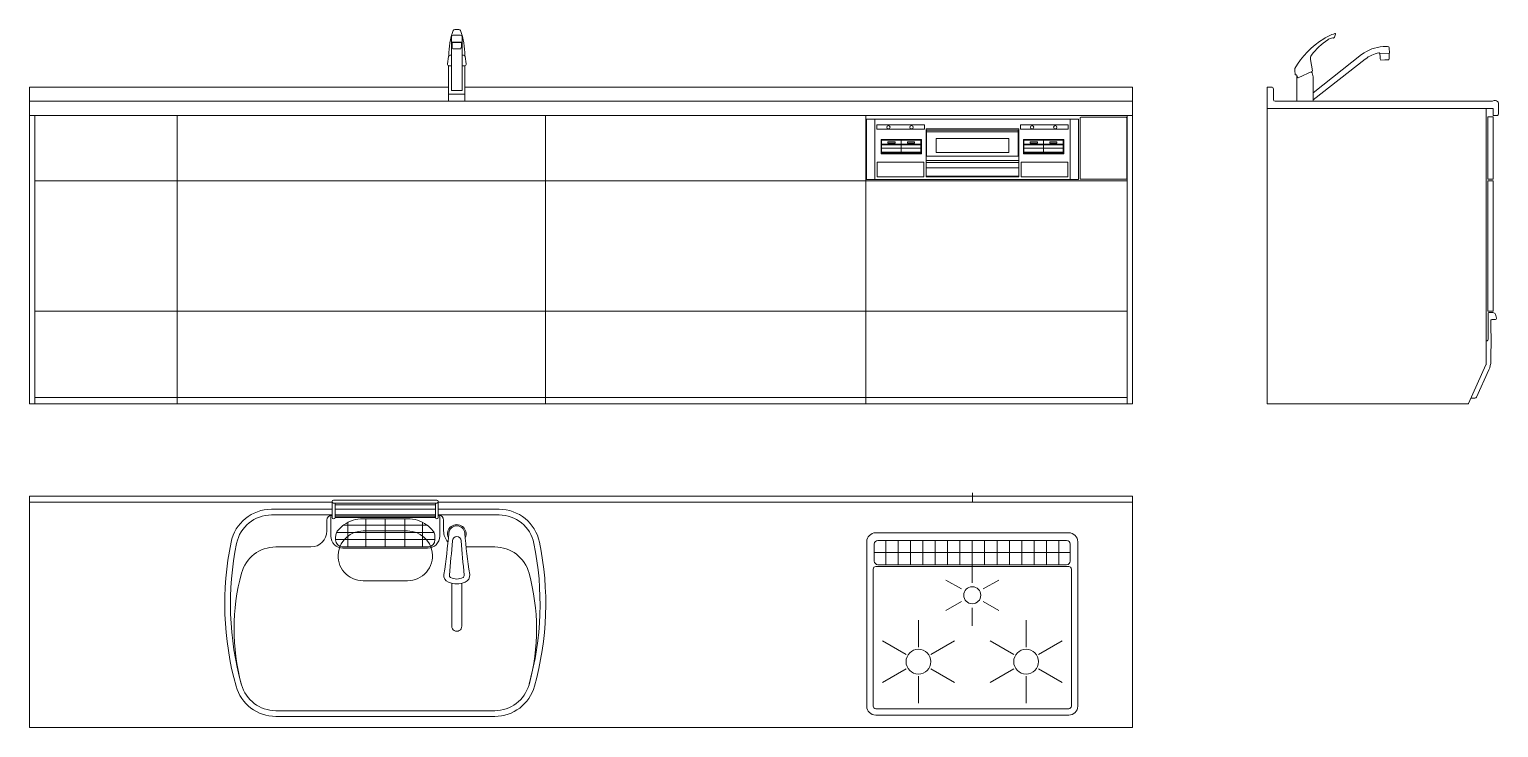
# Model space of a CAD drawing. Header units: millimetres. Extents: x -2064 to 2064, y -981 to 981.
import ezdxf

# ---------------------------------------------------------------- set-up
doc = ezdxf.new("R2010")
doc.units = ezdxf.units.MM
doc.header["$LTSCALE"] = 254
doc.layers.add('030VIEW', color=7, linetype='Continuous', lineweight=5)

# ---------------------------------------------------------------- blocks, each defined once
blk = doc.blocks.new('グループ-1')
at = {"layer": '030VIEW', "lineweight": 5}
for p, q in [((-878, 959.6), (-878, 809)), ((-863, 981), (-868.5, 981)), ((-863, 981), (-857.5, 981)), ((-848, 959.6), (-848, 809)), ((-881.6, 909), (-878, 909)), ((-878, 945), (-848, 945)), ((-850, 944), (-876, 944)), ((-876, 944), (-876, 934.2)), ((-875.5, 945), (-875.5, 944)), ((-863, 926), (-874.2, 926)), ((-863, 926), (-851.7, 926)), ((-850.5, 945), (-850.5, 944)), ((-850, 944), (-850, 934.2)), ((-848, 909), (-844.4, 909)), ((1543, 803.2), (1679.6, 910)), ((1729.6, 913.1), (1729.5, 914.2)), ((1757.7, 914.6), (1729.6, 913.1)), ((1730.7, 913.2), (1731.2, 902.6)), ((1752.3, 933.3), (1740.2, 932.7)), ((1756.6, 914.5), (1757.2, 903.9)), ((1757.7, 914.6), (1757, 929.1)), ((-886.6, 904.7), (-889.2, 884.7)), ((-886, 879), (-878, 879)), ((-886, 879), (-886, 779)), ((-848, 879), (-840, 879)), ((-840, 879), (-840, 779)), ((-839.4, 904.7), (-836.8, 884.7)), ((1535.8, 896.1), (1541.9, 864.8)), ((1543, 782.9), (1689.4, 897.4)), ((1744.6, 895.1), (1733.4, 894.5)), ((1744.6, 895.1), (1755.9, 895.7)), ((1496.6, 853.2), (1494.1, 853.2)), ((1496.6, 853.2), (1500.2, 845.6)), ((1497, 779.6), (1497, 852.5)), ((1501.5, 845.1), (1541.3, 863.7)), ((1543, 779.6), (1543, 847.9)), ((-2064, 739), (-2064, 819)), ((-2064, 819), (-886, 819)), ((-886, 799), (-840, 799)), ((-878, 809), (-848, 809)), ((-840, 819), (1036, 819)), ((1036, 739), (1036, 819)), ((1414.5, 817.6), (1414.5, -71)), ((1415.9, 819), (1425.8, 819)), ((1431.5, 813.3), (1431.5, 784)), ((-2064, 779), (1036, 779)), ((2049.5, 759), (1414.5, 759)), ((1436.5, 779), (2046.9, 779)), ((1495.2, 779.6), (1544.8, 779.6)), ((2029.5, 759), (2029.5, 39)), ((2049.5, 759), (2049.5, 740.4)), ((2064.5, 770.8), (2064.5, 744.7)), ((-2064, 739), (1036, 739)), ((-2064, 739), (-2064, -71)), ((-2049, 739), (-2049, -71)), ((-1649, 739), (-1649, -71)), ((-614, 739), (-614, -71)), ((286, 739), (286, -71)), ((286, 739), (286, -71)), ((288, 559), (288, 729)), ((884, 729), (288, 729)), ((311.5, 729), (311.5, 559)), ((317.5, 700.3), (317.5, 712.8)), ((317.5, 712.8), (450.8, 712.8)), ((450.8, 712.8), (450.8, 700.3)), ((721.2, 700.3), (721.2, 712.8)), ((721.2, 712.8), (854.5, 712.8)), ((854.5, 712.8), (854.5, 700.3)), ((860.5, 727.3), (860.5, 729)), ((860.5, 559), (860.5, 727.3)), ((884, 559), (884, 729)), ((888.5, 732), (888.5, 562)), ((1017.5, 734), (890.5, 734)), ((1019.5, 732), (1019.5, 562)), ((1021, 739), (1021, -71)), ((1036, 739), (1036, -71)), ((2034.5, 735), (2049.5, 735)), ((2034.5, 735), (2034.5, 560)), ((2049.5, 735), (2049.5, 560)), ((2050.9, 739), (2058.8, 739)), ((450.8, 700.3), (317.5, 700.3)), ((329.1, 631.8), (329.1, 671.7)), ((329.1, 671.7), (442.9, 671.7)), ((441.2, 670), (330.8, 670)), ((330.8, 670), (330.8, 633.8)), ((348.5, 661.5), (348.5, 665.4)), ((368.5, 665.4), (348.5, 665.4)), ((368.5, 661.5), (348.5, 661.5)), ((368.5, 661.5), (368.5, 665.4)), ((386, 670), (386, 633.8)), ((403.5, 661.5), (403.5, 665.4)), ((423.5, 665.4), (403.5, 665.4)), ((423.5, 661.5), (403.5, 661.5)), ((423.5, 661.5), (423.5, 665.4)), ((441.2, 670), (441.2, 633.8)), ((442.9, 671.7), (442.9, 631.8)), ((455.5, 701.6), (716.5, 701.6)), ((455.5, 567), (455.5, 701.6)), ((457.2, 625.3), (457.2, 697.6)), ((457.2, 697.6), (714.8, 697.6)), ((714.8, 693.6), (457.2, 693.6)), ((484, 634.9), (484, 674.6)), ((484, 674.6), (688, 674.6)), ((688, 634.9), (688, 674.6)), ((714.8, 625.3), (714.8, 697.6)), ((716.5, 701.6), (716.5, 567)), ((854.5, 700.3), (721.2, 700.3)), ((729.1, 631.8), (729.1, 671.7)), ((729.1, 671.7), (842.9, 671.7)), ((730.8, 670), (730.8, 633.8)), ((841.2, 670), (730.8, 670)), ((768.5, 665.4), (748.5, 665.4)), ((748.5, 661.5), (748.5, 665.4)), ((768.5, 661.5), (748.5, 661.5)), ((768.5, 661.5), (768.5, 665.4)), ((786, 670), (786, 633.8)), ((823.5, 665.4), (803.5, 665.4)), ((803.5, 661.5), (803.5, 665.4)), ((823.5, 661.5), (803.5, 661.5)), ((823.5, 661.5), (823.5, 665.4)), ((841.2, 670), (841.2, 633.8)), ((842.9, 671.7), (842.9, 631.8)), ((442.9, 631.8), (329.1, 631.8)), ((330.8, 658.8), (441.2, 658.8)), ((330.8, 656.8), (441.2, 656.8)), ((330.8, 647.3), (441.2, 647.3)), ((330.8, 636.5), (441.2, 636.5)), ((441.2, 633.8), (330.8, 633.8)), ((716.5, 625.3), (455.5, 625.3)), ((688, 634.9), (484, 634.9)), ((842.9, 631.8), (729.1, 631.8)), ((730.8, 658.8), (841.2, 658.8)), ((730.8, 656.8), (841.2, 656.8)), ((730.8, 647.3), (841.2, 647.3)), ((730.8, 636.5), (841.2, 636.5)), ((841.2, 633.8), (730.8, 633.8)), ((317.8, 608.4), (449.2, 608.4)), ((317.8, 566.7), (317.8, 608.4)), ((449.2, 608.4), (449.2, 566.7)), ((455.5, 612.5), (716.5, 612.5)), ((716.5, 607.5), (455.5, 607.5)), ((716.5, 592.5), (455.5, 592.5)), ((722.8, 566.7), (722.8, 607.9)), ((854.2, 607.9), (722.8, 607.9)), ((854.2, 607.9), (854.2, 566.7)), ((-914, 556), (-2049, 556)), ((286, 556), (-1064, 556)), ((1021, 556), (286, 556)), ((288, 559), (884, 559)), ((449.2, 566.7), (317.8, 566.7)), ((716.5, 568.3), (455.5, 568.3)), ((716.5, 567), (455.5, 567)), ((722.8, 566.7), (854.2, 566.7)), ((1017.5, 560), (890.5, 560)), ((1006, 560), (1005.5, 560)), ((2034.5, 560), (2049.5, 560)), ((2034.5, 556), (2034.5, 189)), ((2049.5, 556), (2034.5, 556)), ((2049.5, 556), (2049.5, 189)), ((-914, 189), (-2049, 189)), ((286, 189), (-1064, 189)), ((1021, 189), (286, 189)), ((2049.5, 189), (2034.5, 189)), ((2034.9, 183.6), (2034.9, 120.5)), ((2041.4, 185.8), (2037.1, 185.8)), ((2044.9, 185.8), (2041.4, 185.8)), ((2048.1, 185.8), (2044.9, 185.8)), ((2046.6, 166.2), (2055.9, 166.2)), ((2058.2, 168.5), (2058.2, 169.8)), ((2029.9, 105.5), (2029.5, 105.5)), ((2030.3, 105.5), (2029.9, 105.5)), ((2031.9, 106), (2030.3, 105.5)), ((2034.8, 110.1), (2034.8, 110)), ((2034.9, 120.5), (2034.9, 110.3)), ((2002.2, -52.3), (2037, 24.3)), ((2028.4, 38.5), (2028.7, 39)), ((2028.7, 39), (2029.5, 39)), ((2029.5, 39), (2028.7, 39)), ((-914, -71), (-2064, -71)), ((1021, -53), (-2049, -53)), ((286, -71), (-1064, -71)), ((1036, -71), (286, -71)), ((1979.5, -71), (1414.5, -71)), ((1979.5, -70.2), (1979.7, -69.6)), ((1979.5, -70.2), (1979.5, -71)), ((1986.2, -55.2), (1994.9, -55.2)), ((1994.9, -55.2), (1996, -55.2)), ((1996, -55.2), (1996.4, -55.2)), ((1996.4, -55.2), (1997.4, -55.2)), ((1997.4, -55.2), (1997.6, -55.2)), ((586, -320.6), (586, -347.6)), ((-2064, -980.6), (-2064, -330.6)), ((-2064, -330.6), (1036, -330.6)), ((-2064, -347.6), (-1213, -347.6)), ((-1383.7, -367.1), (-1213, -367.1)), ((-1213, -390.1), (-1213, -345.6)), ((-919, -341.6), (-1209, -341.6)), ((-919, -349.6), (-1209, -349.6)), ((-1205, -349.6), (-1205, -390.1)), ((-1205, -355.1), (-923, -355.1)), ((-923, -349.6), (-923, -390.1)), ((-915, -390.1), (-915, -345.6)), ((-915, -347.6), (1036, -347.6)), ((-915, -367.1), (-744.3, -367.1)), ((1036, -980.6), (1036, -330.6)), ((-1383.7, -383.1), (-1213, -383.1)), ((-1228, -398.1), (-1228, -428.1)), ((-1217, -388.1), (-1217, -442.6)), ((-1217, -388.8), (-1217, -405.3)), ((-1205, -383.1), (-923, -383.1)), ((-925, -386.6), (-1203, -386.6)), ((-925, -390.6), (-1203, -390.6)), ((-946.1, -412.1), (-1181.8, -412.1)), ((-1169, -472.4), (-1169, -404)), ((-1001.5, -393.6), (-1126.3, -393.6)), ((-1119, -472.4), (-1119, -393.6)), ((-1064, -472.4), (-1063.9, -393.6)), ((-1009, -472.4), (-1009, -393.6)), ((-959, -472.4), (-959, -404)), ((-915, -383.1), (-744.3, -383.1)), ((-911, -388.1), (-911, -442.6)), ((-900, -398.1), (-900, -428.1)), ((-1203.5, -453.3), (-1203.5, -444.6)), ((-924.5, -452.1), (-1203.5, -452.1)), ((-927.3, -432.1), (-1200.6, -432.1)), ((-1126.4, -428.1), (-1001.4, -428.1)), ((-924.5, -453.3), (-924.5, -444.6)), ((856.8, -433.3), (314.2, -433.3)), ((-1273, -473.1), (-1371.6, -473.1)), ((-942.3, -472.4), (-1185.7, -472.4)), ((-945, -476.6), (-1183, -476.6)), ((-836.8, -473.1), (-756.4, -473.1)), ((289, -920.4), (289, -458.5)), ((310.2, -512.7), (310.2, -464.8)), ((860.8, -488.7), (310.2, -488.7)), ((850.7, -454.7), (320.3, -454.7)), ((342.4, -522.8), (342.4, -454.7)), ((377.1, -522.8), (377.1, -454.7)), ((411.9, -522.8), (411.9, -454.7)), ((446.6, -522.8), (446.6, -454.7)), ((481.3, -522.8), (481.3, -454.7)), ((516, -522.8), (516, -454.7)), ((550.8, -522.8), (550.8, -454.7)), ((585.5, -522.8), (585.5, -454.7)), ((620.2, -522.8), (620.2, -454.7)), ((655, -522.8), (655, -454.7)), ((689.7, -522.8), (689.7, -454.7)), ((724.4, -522.8), (724.4, -454.7)), ((759.1, -522.8), (759.1, -454.7)), ((793.9, -522.8), (793.9, -454.7)), ((828.6, -522.8), (828.6, -454.7)), ((860.8, -512.7), (860.8, -464.8)), ((882, -920.4), (882, -458.5)), ((307.2, -920.4), (307.2, -535.1)), ((856.8, -528.1), (314.2, -528.1)), ((850.7, -522.8), (320.3, -522.8)), ((585.5, -523), (585.5, -573.4)), ((863.9, -920.4), (863.9, -535.1)), ((-1064, -568.1), (-1126.5, -568.1)), ((-1064, -568.1), (-1001.5, -568.1)), ((-877, -575), (-877, -695.7)), ((-849, -695.7), (-849, -575)), ((511.3, -565.9), (554.9, -591.1)), ((659.7, -565.9), (616.1, -591.1)), ((511.3, -651.6), (554.9, -626.4)), ((585.5, -694.5), (585.5, -644)), ((659.7, -651.6), (616.1, -626.4)), ((434.2, -678.8), (434.2, -755)), ((736.8, -678.8), (736.8, -755)), ((333.4, -737.1), (399.3, -775.1)), ((535.1, -737.1), (469.2, -775.1)), ((635.9, -737.1), (701.8, -775.1)), ((837.6, -737.1), (771.7, -775.1)), ((333.4, -853.5), (399.3, -815.5)), ((535.1, -853.5), (469.2, -815.5)), ((635.9, -853.5), (701.8, -815.5)), ((837.6, -853.5), (771.7, -815.5)), ((434.2, -911.8), (434.2, -835.6)), ((736.8, -911.8), (736.8, -835.6)), ((-1371.6, -933.1), (-756.4, -933.1)), ((-1371.6, -949.1), (-756.4, -949.1)), ((856.8, -927.4), (314.2, -927.4)), ((856.8, -945.6), (314.2, -945.6)), ((-2064, -980.6), (1036, -980.6))]:
    blk.add_line(p, q, dxfattribs=at)
for centre, radius in [((349.8, 706), 4.79), ((414.8, 706), 4.79), ((753.5, 706), 4.79), ((818.5, 706), 4.79), ((585.5, -608.7), 24), ((434.2, -795.3), 34.8), ((736.8, -795.3), 34.8)]:
    blk.add_circle(centre, radius, dxfattribs=at)
for centre, radius, start, end in [((-685.4, 909), 200, 159.9043, 180.4846), ((-873, 959.6), 5, 96.0423, 180), ((-863, 865.1), 100, 83.9577, 96.0423), ((-868.5, 976), 5, 90, 159.9043), ((-857.5, 976), 5, 20.0957, 90), ((-1040.6, 909), 200, 359.5156, 20.0957), ((-853, 959.6), 5, 0, 83.9577), ((1698.8, 750), 240, 121.4899, 149.7209), ((1684, 800), 181.5, 123.3601, 143.1936), ((1662.3, 809.7), 170, 109.9768, 121.4899), ((1606.1, 918.2), 40, 105.7766, 123.242), ((1597.4, 948.9), 8, 70.6871, 105.7766), ((1600.6, 957.9), 1.5, 250.6871, 327.7115), ((1576.5, 973.1), 30, 327.7115, 349.627), ((1604.5, 968), 1.5, 349.627, 102.5), ((-881.6, 904), 5, 90, 172.4054), ((-856, 934.2), 20, 179.5321, 204.1463), ((-870, 934.2), 20, 335.8526, 0), ((-844.4, 904), 5, 7.5946, 90), ((1551.5, 899.2), 16, 143.2352, 191), ((1746.1, 824.9), 108, 93.1321, 128), ((1746.1, 824.9), 92, 101.1162, 128), ((1728.5, 914.2), 1, 2.9827, 101.1162), ((1752.5, 928.8), 4.5, 3, 93), ((-884.3, 884), 5, 172.4054, 270), ((-841.7, 884), 5, 269.5524, 7.5946), ((1492.9, 870.4), 1.5, 150.123, 182.7505), ((1641.2, 877.5), 150, 182.7505, 188.9907), ((1751.2, 903.6), 20, 183.0001, 207.1469), ((1737.2, 902.9), 20, 338.8532, 3.0001), ((1494.1, 854.2), 1, 188.9907, 270), ((1501.1, 846), 1, 205, 295), ((1520, 847.9), 23, 0, 38.2383), ((1540.9, 864.6), 1, 295, 11), ((1415.9, 817.6), 1.4, 90, 180), ((1425.8, 813.3), 5.7, 0, 90), ((1436.5, 784), 5, 180, 270), ((1495.2, 778.4), 1.2, 90, 151.9351), ((1544.8, 778.4), 1.2, 28.065, 90), ((2053.8, 770.8), 10.7, 0, 129.9723), ((2058.8, 744.7), 5.7, 270, 0), ((890.5, 732), 2, 90, 180), ((1017.5, 732), 2, 360, 90), ((2050.9, 740.4), 1.4, 180, 270), ((890.5, 562), 2, 180, 270), ((1017.5, 562), 2, 270, 0), ((2037.1, 183.6), 2.2, 90, 180), ((2046.6, 162.2), 4, 90, 180.9802), ((2048.1, 179), 6.8, 39.3817, 90), ((2036.9, 169.8), 21.3, 0, 39.3817), ((2055.9, 168.5), 2.3, 270, 0), ((-1238.7, 106), 3281.8, 359.0017, 0.9801), ((2029.9, 110.5), 5, 294.62, 354.7841), ((1980.8, 49.9), 61.8, 335.5396, 359.0017), ((1997.6, -50.2), 5, 270, 335.5396), ((-1383.7, -483.1), 116, 90, 168.3687), ((-1209, -345.6), 4, 90, 270), ((-919, -345.6), 4, 270, 90), ((-744.3, -483.1), 116, 11.6313, 90), ((-1383.7, -483.1), 100, 90, 168.3687), ((-1213, -398.1), 15, 90, 180), ((-1211, -388.1), 6, 109.4712, 180), ((-1209, -390.1), 4, 180, 0), ((-1203, -388.6), 2, 90, 270), ((-1126.3, -486.1), 92.5, 125.5594, 138.342), ((-1126.3, -486.1), 92.5, 90, 125.5594), ((-1001.6, -486.1), 92.5, 54.4406, 90), ((-1001.6, -486.1), 92.5, 41.658, 54.4406), ((-925, -388.6), 2, 270, 90), ((-919, -390.1), 4, 180, 0), ((-917, -388.1), 6, 0, 70.5288), ((-915, -398.1), 15, 360, 90), ((-863, -436.1), 26, 335.0919, 204.9081), ((-744.3, -483.1), 100, 11.6313, 90), ((-1273, -428.1), 45, 270, 0), ((-1183, -442.6), 34, 180, 270), ((-1174.5, -444.6), 29, 157.0672, 180), ((-1183.5, -452.6), 20, 182.1491, 263.6313), ((-1174.5, -444.6), 29, 136.3069, 157.0672), ((-1126.4, -498.1), 70, 90, 171.7868), ((-1001.4, -498.1), 70, 8.2132, 90), ((-945, -442.6), 34, 270, 0), ((-944.5, -452.6), 20, 276.3687, 357.8509), ((-953.5, -444.6), 29, 22.9328, 43.6931), ((-953.5, -444.6), 29, 0, 22.9328), ((-855, -428.1), 45, 180, 223.3139), ((-2678.6, -278.5), 1800, 351.3256, 355.0402), ((-863, -436.1), 22.5, 4.9598, 175.0402), ((-863, -456.6), 12.5, 4.0934, 175.9066), ((952.7, -278.5), 1800, 184.9598, 188.6744), ((314.2, -458.5), 25.2, 90, 180), ((856.8, -458.5), 25.2, 0, 90), ((-655, -633.1), 860, 168.3687, 195.5939), ((-655, -633.1), 844, 168.3687, 195.5939), ((-1371.6, -573.1), 100, 90, 164.7741), ((-1126.5, -498.1), 70, 171.7868, 270), ((-1001.5, -498.1), 70, 270, 8.2132), ((-3867.8, -241.5), 3000, 354.0522, 355.9066), ((2141.8, -241.5), 3000, 184.0934, 185.9478), ((-756.4, -573.1), 100, 15.2259, 90), ((-1473, -633.1), 844, 344.4061, 11.6313), ((-1473, -633.1), 860, 344.4061, 11.6313), ((320.3, -464.8), 10.1, 90, 180), ((850.7, -464.8), 10.1, 0, 90), ((314.2, -535.1), 7.06, 90, 180), ((320.3, -512.7), 10.1, 180, 270), ((850.7, -512.7), 10.1, 270, 0), ((856.8, -535.1), 7.06, 0, 90), ((-894, -703.1), 595, 164.7741, 195.0991), ((-879, -553.1), 20.5, 171.3256, 248.7607), ((-863, -511.9), 64.7, 248.7607, 291.2393), ((-877.5, -553.1), 6.5, 174.0522, 242.8591), ((-863, -524.8), 38.3, 242.8591, 297.1409), ((-848.5, -553.1), 6.5, 297.1409, 5.9478), ((-847, -553.1), 20.5, 291.2393, 8.6744), ((-1234, -703.1), 595, 344.9009, 15.2259), ((-863, -696), 14, 178.7487, 1.2513), ((-1371.6, -833.1), 116, 195.5939, 270), ((-1371.6, -833.1), 100, 195.5939, 270), ((-756.4, -833.1), 100, 270, 344.4061), ((-756.4, -833.1), 116, 270, 344.4061), ((314.2, -920.4), 25.2, 180, 270), ((314.2, -920.4), 7.06, 180, 270), ((856.8, -920.4), 25.2, 270, 0), ((856.8, -920.4), 7.06, 270, 0)]:
    blk.add_arc(centre, radius, start, end, dxfattribs=at)
for points in [[(1979.7, -69.6), (2028.4, 38.5), (2028.4, 38.5, 151), (1979.7, -69.6, 151)], [(-923, -367.1), (-1205, -367.1), (-1205, -367.1, 151), (-923, -367.1, 151)]]:
    blk.add_3dface(points, dxfattribs=at)

msp = doc.modelspace()

# ---------------------------------------------------------------- block references
at = {"layer": '030VIEW', "color": 7}
msp.add_blockref('グループ-1', (0, 0), dxfattribs=at)

doc.saveas('drawing.dxf')
